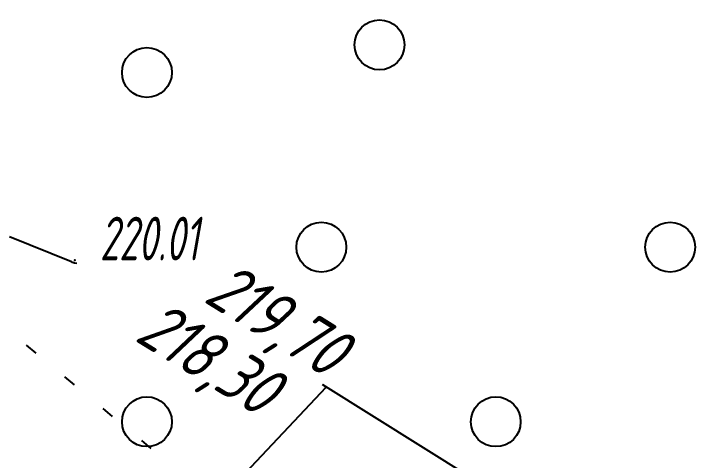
# Model space of a CAD drawing. Header units: millimetres. Extents: x -1799 to 6962, y -1020 to 4121.
# Drawn here: x 361.7 to 416.8, y 3201.6 to 3237.4 of the extents above; entities that cross this region are included whole.
import ezdxf
from ezdxf import colors
from ezdxf.entities.mleader import LeaderData, LeaderLine
from ezdxf.math import Vec2, Vec3

# ---------------------------------------------------------------- set-up
doc = ezdxf.new("R2010")
doc.units = ezdxf.units.MM
doc.linetypes.add('CONTI', pattern=[0])
for name, color, linetype in [('GOR_BDEFAULT', 212, 'CONTI'), ('PI_OTDEFAULT', 172, 'CONTI'), ('PI_TTDEFAULT', 5, 'CONTI'), ('SIT_LDEFAULT', 7, 'CONTI'), ('ZAPSKDEFAULT', 7, 'CONTI')]:
    doc.layers.add(name, color=color, linetype=linetype)
doc.layers.add('Отметки', color=5, linetype='Continuous', lineweight=30)
doc.styles.add('eskd', font='spds.shx', dxfattribs={"width": 1.2, "oblique": 15})
doc.styles.add('ГОСТ', font='', dxfattribs={"oblique": 15, "height": 4})
doc.styles.get('ГОСТ').set_extended_font_data('GOST type A')

# ---------------------------------------------------------------- blocks, each defined once
blk = doc.blocks.new('BL_2004')
at = {"color": 0}
blk.add_circle((0, 0), 2, dxfattribs=at)
blk = doc.blocks.new('_None')

msp = doc.modelspace()

# ---------------------------------------------------------------- linework, layer by layer
at = {"layer": 'GOR_BDEFAULT', "color": 212, "elevation": 220, "flags": 128}
msp.add_lwpolyline([(366.7217003764326, 3217.339211735328), (366.5317003764303, 3217.359215734911), (366.4717003764326, 3217.369217735169), (366.451700376414, 3217.379212735606), (366.411700376435, 3217.399216735189), (366.3617003764466, 3217.419213734952), (366.3017003764489, 3217.449212734972), (361.3117003764, 3219.469216735487)], dxfattribs=at)
at = {"layer": 'PI_TTDEFAULT', "color": 5}
msp.add_point((366.5717003764094, 3217.589211735328, 220.008), dxfattribs=at)
at = {"layer": 'SIT_LDEFAULT', "color": 7}
for p, q in [((362.661700376435, 3210.789216734854), (363.4317003763954, 3210.149216735189)), ((365.7317003764419, 3208.229210735683), (366.5017003764024, 3207.589211735328)), ((368.8017003764489, 3205.689217735467), (369.5717003764094, 3205.049218735111)), ((371.9017003764257, 3203.129212735606), (372.6717003764443, 3202.489212735009))]:
    msp.add_line(p, q, dxfattribs=at)

# ---------------------------------------------------------------- block references
at = {"layer": 'ZAPSKDEFAULT', "color": 7, "rotation": 342.9999999999999}
for p in [(391.0243203764057, 3234.856712735643), (372.3517003764373, 3232.639214735863), (386.3517003764373, 3218.639214735863), (414.3517003764373, 3218.639214735863), (372.3517003764373, 3204.639214735863), (400.3517003764373, 3204.639214735863)]:
    msp.add_blockref('BL_2004', p, dxfattribs=at)

# ---------------------------------------------------------------- texts
at = {"layer": 'PI_OTDEFAULT', "color": 172, "style": 'eskd', "oblique": 10, "width": 0.8}
msp.add_text('220.01', height=3.5, dxfattribs=at).set_placement((368.5717003764094, 3217.579216734891))
at = {"layer": 'Отметки', "color": 0, "style": 'ГОСТ', "oblique": 15}
msp.add_text('218,30', height=4, rotation=328.3912939712045, dxfattribs=at).set_placement((371.2483396454863, 3211.21008059514, 126.574))

# ---------------------------------------------------------------- leaders
at = {"layer": 'Отметки', "ltscale": 0.2}
ml = msp.add_multileader_mtext('Standard', dxfattribs=at)
ml.set_content('219,70', color=256, style='ГОСТ')
ml.set_leader_properties()
ml.set_arrow_properties(name='NONE')
ml.build(insert=Vec2(0, 0))
ml.multileader.update_dxf_attribs({"text_left_attachment_type": 6, "text_right_attachment_type": 6, "dogleg_length": 0.36, "arrow_head_size": 2})
ctx = ml.context
ctx.base_point, ctx.arrow_head_size, ctx.landing_gap_size, ctx.plane_origin, ctx.plane_x_axis, ctx.plane_y_axis = Vec3(369.6892152557673, 3218.041409243719), 2, 0, Vec3(353.1372237921842, 3150.116989395035), Vec3(0.8487699671635022, -0.528762274411921), Vec3(0.528762274411921, 0.8487699671635022)
ctx.left_attachment, ctx.right_attachment, ctx.text_align_type = 6, 6, 2
notes = []
notes.append((ctx, [(1, (1, 1, 0), (386.7365799892086, 3207.421331133147), (-0.8487699671635021, 0.528762274411921), 0.36, [(0, [(363.0872303093001, 3182.351979984355)], 0, [])])]))
ctx.mtext.insert, ctx.mtext.text_direction, ctx.mtext.rotation, ctx.mtext.alignment, ctx.mtext.line_spacing_style, ctx.mtext.flow_direction = Vec3(388.8635560377243, 3211.516391419259), Vec3(0.8487699671635022, -0.528762274411921), 5.726043663332243, 3, 2, 5
for ctx, leaders in notes:
    for number, flags, end, landing, length, lines in leaders:
        leader = LeaderData()
        leader.index, (leader.has_last_leader_line, leader.has_dogleg_vector, leader.attachment_direction) = number, flags
        leader.last_leader_point, leader.dogleg_vector, leader.dogleg_length = Vec3(end), Vec3(landing), length
        for number, points, colour, breaks in lines:
            line = LeaderLine()
            line.index, line.vertices, line.color, line.breaks = number, Vec3.list(points), colors.encode_raw_color(colour), breaks
            leader.lines.append(line)
        ctx.leaders.append(leader)

doc.saveas('drawing.dxf')
